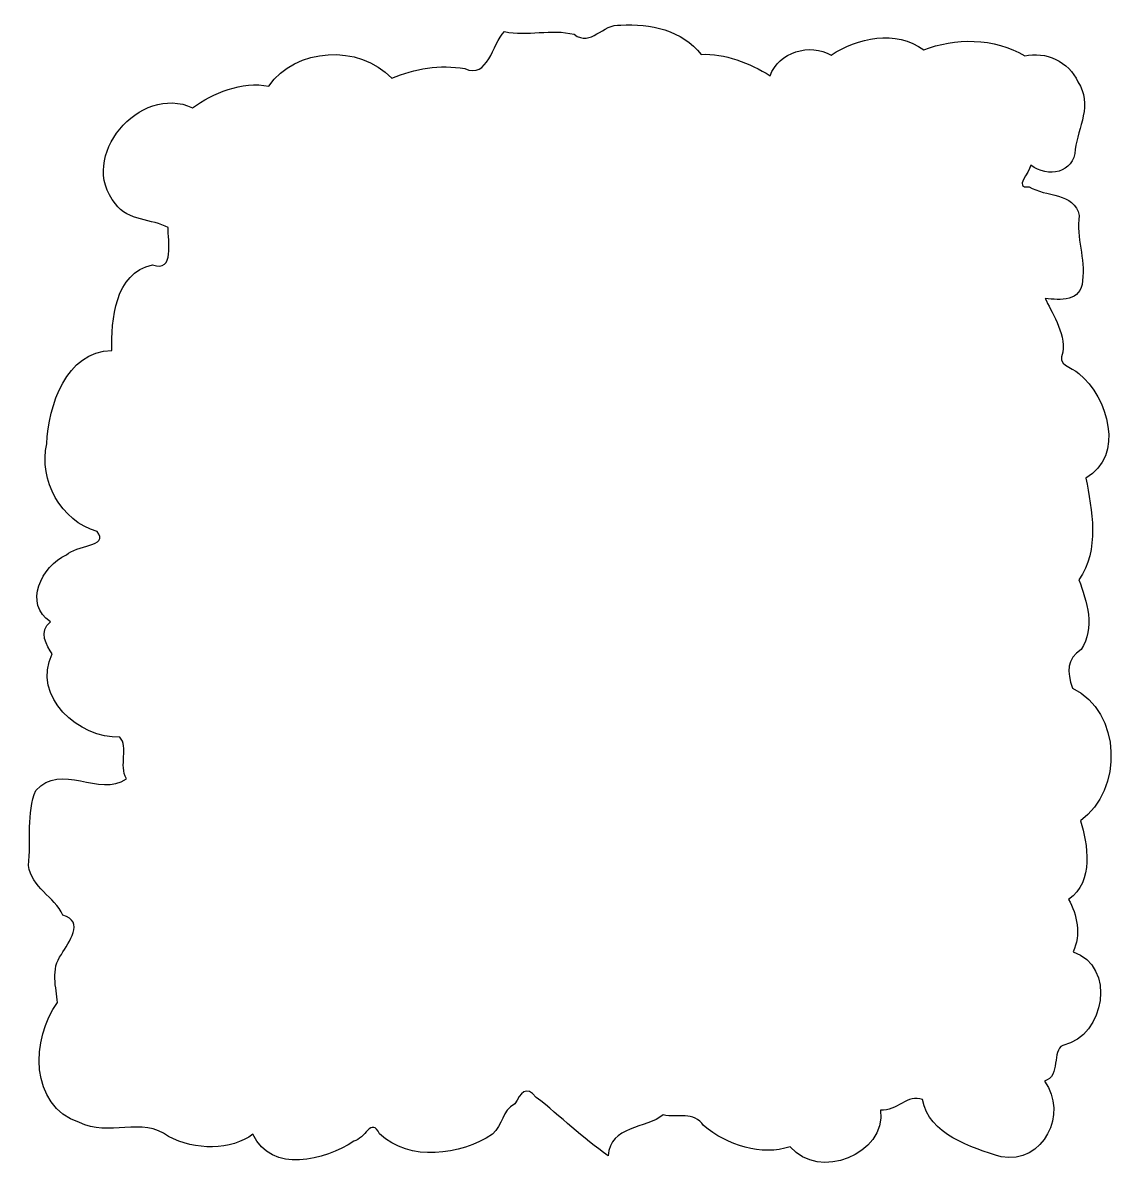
# Model space of a CAD drawing. Header units: centimetres. Extents: x -3.5 to 1.89, y 0.61 to 6.28.
import ezdxf

# ---------------------------------------------------------------- set-up
doc = ezdxf.new("R2010")
doc.units = ezdxf.units.CM
doc.header["$MEASUREMENT"] = 0
doc.layers.add('Layer 1', color=7, linetype='Continuous')

msp = doc.modelspace()

# ---------------------------------------------------------------- linework, layer by layer
at = {"layer": 'Layer 1', "color": 251}
msp.add_open_spline([(-0.57404, 6.26728), (-0.66544, 6.27643), (-0.71783, 6.15779), (-0.80224, 6.22263), (-0.80224, 6.22263), (-0.91417, 6.25069), (-1.03079, 6.21244), (-1.14372, 6.23586), (-1.14372, 6.23586), (-1.20281, 6.17374), (-1.22388, 6.00186), (-1.3372, 6.05479), (-1.3372, 6.05479), (-1.45753, 6.07632), (-1.58291, 6.05468), (-1.69439, 6.00766), (-1.69439, 6.00766), (-1.85301, 6.17622), (-2.16626, 6.1584), (-2.29549, 5.9688), (-2.29549, 5.9688), (-2.42672, 5.99473), (-2.57116, 5.93423), (-2.66839, 5.86297), (-2.66839, 5.86297), (-2.92495, 5.98307), (-3.23615, 5.62129), (-3.04542, 5.39333), (-3.04542, 5.39333), (-2.98668, 5.30732), (-2.86248, 5.31991), (-2.78828, 5.27675), (-2.78828, 5.27675), (-2.78956, 5.21387), (-2.75484, 5.05409), (-2.86435, 5.09485), (-2.86435, 5.09485), (-3.051, 5.05479), (-3.06554, 4.82295), (-3.06361, 4.67565), (-3.06361, 4.67565), (-3.28913, 4.66984), (-3.37257, 4.4066), (-3.38194, 4.21924), (-3.38194, 4.21924), (-3.42026, 4.04021), (-3.31384, 3.84123), (-3.13555, 3.78929), (-3.13555, 3.78929), (-3.07376, 3.71386), (-3.24209, 3.72411), (-3.28438, 3.67519), (-3.28438, 3.67519), (-3.4087, 3.62178), (-3.49712, 3.43376), (-3.36293, 3.34777), (-3.36293, 3.34777), (-3.4254, 3.3039), (-3.3806, 3.2274), (-3.35466, 3.1915), (-3.35466, 3.1915), (-3.45887, 2.98132), (-3.22159, 2.77749), (-3.02393, 2.78305), (-3.02393, 2.78305), (-2.98175, 2.73552), (-3.02854, 2.64705), (-2.99251, 2.57965), (-2.99251, 2.57965), (-3.12267, 2.48889), (-3.31203, 2.66108), (-3.43486, 2.52343), (-3.43486, 2.52343), (-3.48197, 2.41375), (-3.45692, 2.27635), (-3.47124, 2.15632), (-3.47124, 2.15632), (-3.45551, 2.04639), (-3.34533, 2.00421), (-3.30257, 1.91323), (-3.30257, 1.91323), (-3.19516, 1.88103), (-3.27408, 1.78172), (-3.31001, 1.72058), (-3.31001, 1.72058), (-3.36397, 1.65023), (-3.33488, 1.55666), (-3.32903, 1.48494), (-3.32903, 1.48494), (-3.45845, 1.31158), (-3.46818, 0.97754), (-3.22237, 0.89872), (-3.22237, 0.89872), (-3.08141, 0.8262), (-2.91373, 0.92775), (-2.78581, 0.83009), (-2.78581, 0.83009), (-2.65901, 0.75954), (-2.477, 0.76223), (-2.37323, 0.84084), (-2.37323, 0.84084), (-2.28248, 0.64555), (-2.02195, 0.71313), (-1.88044, 0.80694), (-1.88044, 0.80694), (-1.82568, 0.81653), (-1.79357, 0.92799), (-1.75394, 0.84249), (-1.75394, 0.84249), (-1.60638, 0.70383), (-1.35964, 0.73771), (-1.20162, 0.84084), (-1.20162, 0.84084), (-1.15038, 0.8859), (-1.15666, 0.95674), (-1.09248, 0.98967), (-1.09248, 0.98967), (-1.06203, 1.04084), (-1.03914, 1.08363), (-0.98747, 1.02109), (-0.98747, 1.02109), (-0.86743, 0.9286), (-0.76172, 0.8208), (-0.63607, 0.73584), (-0.63607, 0.73584), (-0.62719, 0.88237), (-0.44958, 0.86924), (-0.36653, 0.9351), (-0.36653, 0.9351), (-0.297, 0.91852), (-0.21689, 0.95556), (-0.16892, 0.88301), (-0.16892, 0.88301), (-0.0535, 0.78661), (0.11514, 0.73276), (0.25441, 0.77966), (0.25441, 0.77966), (0.3951, 0.61275), (0.72181, 0.74008), (0.69676, 0.95908), (0.69676, 0.95908), (0.77546, 0.95265), (0.83012, 1.03956), (0.90099, 1.01034), (0.90099, 1.01034), (0.93314, 0.83926), (1.13904, 0.77563), (1.28629, 0.73005), (1.28629, 0.73005), (1.49226, 0.69435), (1.6149, 0.94208), (1.49796, 1.10047), (1.49796, 1.10047), (1.57943, 1.12548), (1.53224, 1.2518), (1.58808, 1.27493), (1.58808, 1.27493), (1.79672, 1.3232), (1.8485, 1.6631), (1.63769, 1.73382), (1.63769, 1.73382), (1.67869, 1.81491), (1.65668, 1.91736), (1.61619, 1.98931), (1.61619, 1.98931), (1.74326, 2.07724), (1.70816, 2.26191), (1.67407, 2.37378), (1.67407, 2.37378), (1.88223, 2.52589), (1.87648, 2.9064), (1.63521, 3.02366), (1.63521, 3.02366), (1.60674, 3.10448), (1.60747, 3.16419), (1.67738, 3.213), (1.67738, 3.213), (1.74569, 3.31582), (1.70662, 3.45041), (1.6658, 3.55282), (1.6658, 3.55282), (1.76917, 3.69906), (1.73032, 3.89663), (1.70053, 4.05139), (1.70053, 4.05139), (1.89101, 4.1581), (1.80994, 4.44861), (1.6658, 4.56237), (1.6658, 4.56237), (1.62912, 4.598), (1.55647, 4.60062), (1.58808, 4.66655), (1.58808, 4.66655), (1.60297, 4.76186), (1.52582, 4.8729), (1.50209, 4.92948), (1.50209, 4.92948), (1.57418, 4.92223), (1.67881, 4.91309), (1.68399, 5.01712), (1.68399, 5.01712), (1.69838, 5.12652), (1.65234, 5.22626), (1.66828, 5.33545), (1.66828, 5.33545), (1.64383, 5.45085), (1.50261, 5.4255), (1.42271, 5.47684), (1.42271, 5.47684), (1.34566, 5.46577), (1.4241, 5.54524), (1.43098, 5.58185), (1.43098, 5.58185), (1.51355, 5.51987), (1.64498, 5.54193), (1.64761, 5.65957), (1.64761, 5.65957), (1.66244, 5.76541), (1.73577, 5.88033), (1.66167, 5.98947), (1.66167, 5.98947), (1.61884, 6.08934), (1.50146, 6.14121), (1.40122, 6.1168), (1.40122, 6.1168), (1.25415, 6.20779), (1.05559, 6.20568), (0.90761, 6.14574), (0.90761, 6.14574), (0.77249, 6.24777), (0.58006, 6.20473), (0.45534, 6.12094), (0.45534, 6.12094), (0.35061, 6.18108), (0.19847, 6.13543), (0.15603, 6.02007), (0.15603, 6.02007), (0.05607, 6.08262), (-0.0665, 6.12936), (-0.18131, 6.12425), (-0.18131, 6.12425), (-0.27238, 6.2423), (-0.43165, 6.27709), (-0.57405, 6.26729), (-0.57405, 6.26729), (-0.57405, 6.26729), (-0.57404, 6.26728), (-0.57404, 6.26728)], degree=3, knots=[0, 0, 0, 0, 0.015873, 0.015873, 0.015873, 0.015873, 0.031746, 0.031746, 0.031746, 0.031746, 0.047619, 0.047619, 0.047619, 0.047619, 0.0634921, 0.0634921, 0.0634921, 0.0634921, 0.0793651, 0.0793651, 0.0793651, 0.0793651, 0.0952381, 0.0952381, 0.0952381, 0.0952381, 0.1111111, 0.1111111, 0.1111111, 0.1111111, 0.1269841, 0.1269841, 0.1269841, 0.1269841, 0.1428571, 0.1428571, 0.1428571, 0.1428571, 0.1587302, 0.1587302, 0.1587302, 0.1587302, 0.1746032, 0.1746032, 0.1746032, 0.1746032, 0.1904762, 0.1904762, 0.1904762, 0.1904762, 0.2063492, 0.2063492, 0.2063492, 0.2063492, 0.2222222, 0.2222222, 0.2222222, 0.2222222, 0.2380952, 0.2380952, 0.2380952, 0.2380952, 0.2539683, 0.2539683, 0.2539683, 0.2539683, 0.2698413, 0.2698413, 0.2698413, 0.2698413, 0.2857143, 0.2857143, 0.2857143, 0.2857143, 0.3015873, 0.3015873, 0.3015873, 0.3015873, 0.3174603, 0.3174603, 0.3174603, 0.3174603, 0.3333333, 0.3333333, 0.3333333, 0.3333333, 0.3492063, 0.3492063, 0.3492063, 0.3492063, 0.3650794, 0.3650794, 0.3650794, 0.3650794, 0.3809524, 0.3809524, 0.3809524, 0.3809524, 0.3968254, 0.3968254, 0.3968254, 0.3968254, 0.4126984, 0.4126984, 0.4126984, 0.4126984, 0.4285714, 0.4285714, 0.4285714, 0.4285714, 0.4444444, 0.4444444, 0.4444444, 0.4444444, 0.4603175, 0.4603175, 0.4603175, 0.4603175, 0.4761905, 0.4761905, 0.4761905, 0.4761905, 0.4920635, 0.4920635, 0.4920635, 0.4920635, 0.5079365, 0.5079365, 0.5079365, 0.5079365, 0.5238095, 0.5238095, 0.5238095, 0.5238095, 0.5396825, 0.5396825, 0.5396825, 0.5396825, 0.5555556, 0.5555556, 0.5555556, 0.5555556, 0.5714286, 0.5714286, 0.5714286, 0.5714286, 0.5873016, 0.5873016, 0.5873016, 0.5873016, 0.6031746, 0.6031746, 0.6031746, 0.6031746, 0.6190476, 0.6190476, 0.6190476, 0.6190476, 0.6349206, 0.6349206, 0.6349206, 0.6349206, 0.6507937, 0.6507937, 0.6507937, 0.6507937, 0.6666667, 0.6666667, 0.6666667, 0.6666667, 0.6825397, 0.6825397, 0.6825397, 0.6825397, 0.6984127, 0.6984127, 0.6984127, 0.6984127, 0.7142857, 0.7142857, 0.7142857, 0.7142857, 0.7301587, 0.7301587, 0.7301587, 0.7301587, 0.7460317, 0.7460317, 0.7460317, 0.7460317, 0.7619048, 0.7619048, 0.7619048, 0.7619048, 0.7777778, 0.7777778, 0.7777778, 0.7777778, 0.7936508, 0.7936508, 0.7936508, 0.7936508, 0.8095238, 0.8095238, 0.8095238, 0.8095238, 0.8253968, 0.8253968, 0.8253968, 0.8253968, 0.8412698, 0.8412698, 0.8412698, 0.8412698, 0.8571429, 0.8571429, 0.8571429, 0.8571429, 0.8730159, 0.8730159, 0.8730159, 0.8730159, 0.8888889, 0.8888889, 0.8888889, 0.8888889, 0.9047619, 0.9047619, 0.9047619, 0.9047619, 0.9206349, 0.9206349, 0.9206349, 0.9206349, 0.9365079, 0.9365079, 0.9365079, 0.9365079, 0.952381, 0.952381, 0.952381, 0.952381, 0.968254, 0.968254, 0.968254, 0.968254, 1, 1, 1, 1], dxfattribs=at)

doc.saveas('drawing.dxf')
